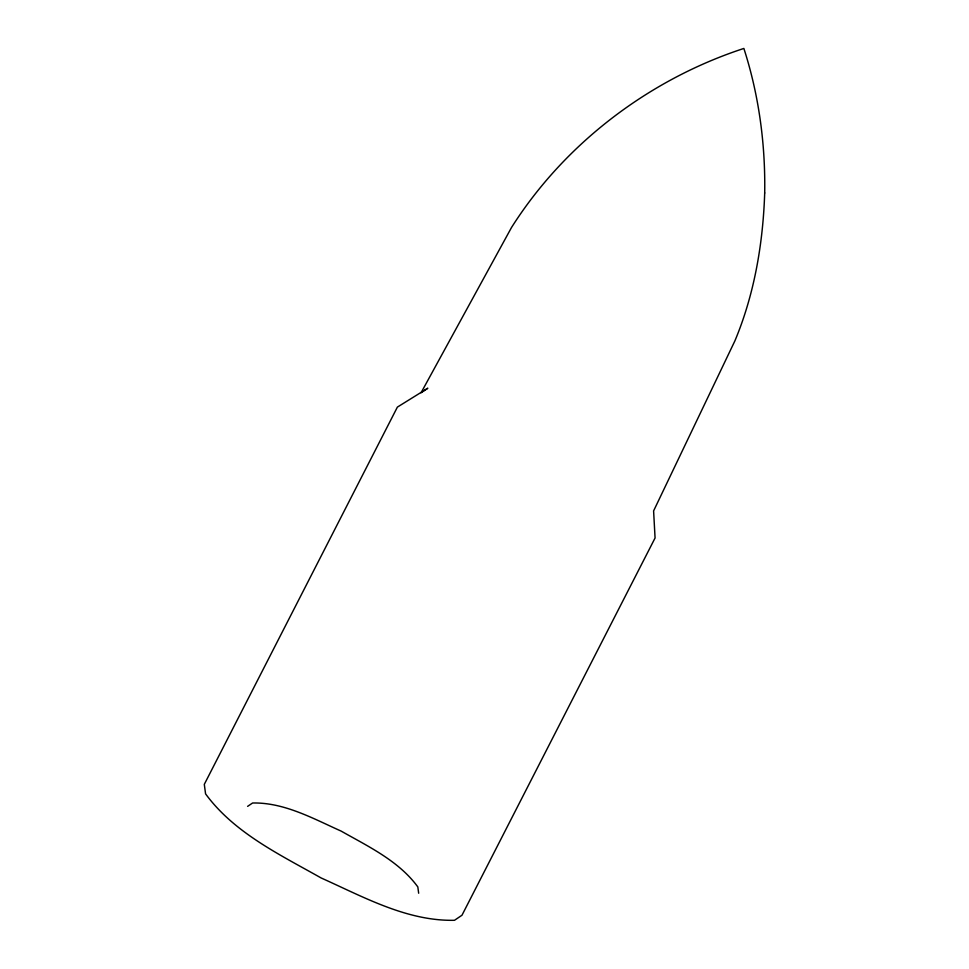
<?xml version="1.0" encoding="UTF-8"?>
<svg xmlns="http://www.w3.org/2000/svg" width="969" height="969" viewBox="0 0 969 969"><rect width="100%" height="100%" fill="white"/><g stroke="black" fill="none" stroke-linecap="round" stroke-linejoin="round"><path stroke-width="1.45" d="M247.616 806.353L252.606 802.998C284.135 802.32 313.096 818.563 341.136 831.099C368.474 846.567 398.828 860.969 417.821 886.914L418.669 893.236M764.698 192.976C763.027 243.401 754.403 294.31 734.865 340.943L653.603 510.905L655.068 538.001L461.983 915.233L454.485 920.296C406.968 921.313 363.339 896.846 321.102 877.95C279.92 854.658 234.183 832.965 205.573 793.865L204.302 784.357L397.375 407.113L427.813 388.218L421.043 392.784L511.511 227.497C564.83 143.339 649.266 79.361 743.865 48.45C758.909 95.01 765.486 144.115 764.698 192.976"/></g></svg>
